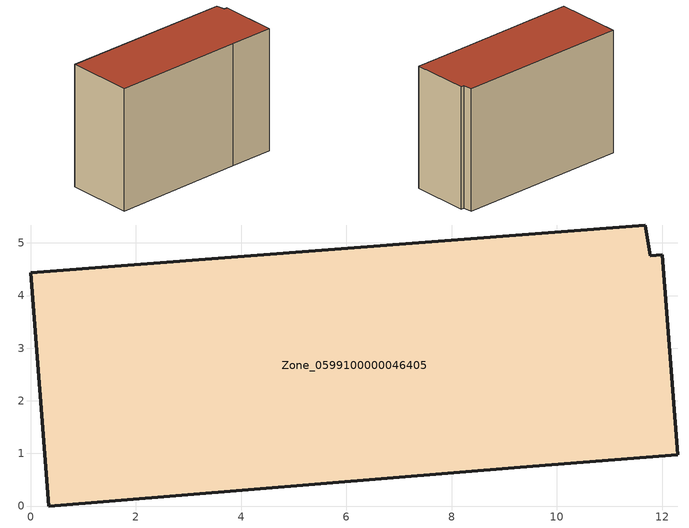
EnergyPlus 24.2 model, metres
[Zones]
Zone_0599100000046405
 floor ground (C_G): 9.31,0.74 0.34,0 0,4.43 11.68,5.34 11.77,4.75 12,4.78 12.3,0.97 z0
 wall outside (C_F): 11.68,5.34 0,4.43 0.34,0 9.31,0.74 12.3,0.97 12,4.78 11.77,4.75 11.68,5.34 z0:8.33
 roof outside (C_R): 12.3,0.97 12,4.78 11.77,4.75 11.68,5.34 0,4.43 0.34,0 9.31,0.74 z8.33
[BUILDING]
Pand.0599100000046405: North Axis=0; Terrain=City; Loads Convergence Tolerance Value=0.04; Temperature Convergence Tolerance Value=0.4; Solar Distribution=FullExterior; Maximum Number of Warmup Days=25; Minimum Number of Warmup Days=1
[Site:Location]
Rotterdam.The.Hague.AP_ZH_NLD Design_Conditions: Latitude=51.96; Longitude=4.45; Time Zone=1; Elevation=-4.5
[SITE:GROUNDTEMPERATURE:BUILDINGSURFACE]
18, 18, 18, 18, 18, 18, 18, 18, 18, 18, 18, 18
[MATERIAL] Thermal Absorptance=0.9; Solar Absorptance=0.7; Visible Absorptance=0.7
Name | Roughness | Thickness | Conductivity | Density | Specific Heat
G.TI.1946-1964 | MediumSmooth | 0.15 | 1 | 540 | 1210
F.TI.1946-1964 | Rough | 0.3 | 0.857143 | 1920 | 840
R.TI.1946-1964 | MediumRough | 0.2 | 0.277778 | 1500 | 1000
[CONSTRUCTION]
C_G: G.TI.1946-1964
C_F: F.TI.1946-1964
C_R: R.TI.1946-1964
[ZONE]
Zone_0599100000046405: Type=1; Multiplier=1; Ceiling Height=Autocalculate; Volume=Autocalculate; Floor Area=autocalculate; Part of Total Floor Area=Yes
[ZONEINFILTRATION:DESIGNFLOWRATE]
Infil_Zone_0599100000046405: Zone or ZoneList or Space or SpaceList=Zone_0599100000046405; Schedule=AlwaysOn; Design Flow Rate Calculation Method=Flow/Area; Flow Rate per Floor Area=0.003; Constant Term Coefficient=1; Temperature Term Coefficient=0; Velocity Term Coefficient=0; Velocity Squared Term Coefficient=0
[HVACTEMPLATE:ZONE:IDEALLOADSAIRSYSTEM]
Zone_0599100000046405: Maximum Heating Supply Air Temperature=50; Minimum Cooling Supply Air Temperature=13; Maximum Heating Supply Air Humidity Ratio=0.0156; Minimum Cooling Supply Air Humidity Ratio=0.0077; Heating Limit=NoLimit; Cooling Limit=NoLimit; Dehumidification Control Type=ConstantSensibleHeatRatio; Cooling Sensible Heat Ratio=0.7; Dehumidification Setpoint=60; Humidification Control Type=None; Humidification Setpoint=30; Outdoor Air Method=None; Outdoor Air Flow Rate per Person=0.00944; Outdoor Air Flow Rate per Zone Floor Area=0; Outdoor Air Flow Rate per Zone=0; Demand Controlled Ventilation Type=None; Outdoor Air Economizer Type=NoEconomizer; Heat Recovery Type=None; Sensible Heat Recovery Effectiveness=0.7; Latent Heat Recovery Effectiveness=0.65
[ZONECONTROL:THERMOSTAT]
ThermostatControl_Zone_0599100000046405: Zone or ZoneList=Zone_0599100000046405; Control Type Schedule=DualSetpointControlType; Control 1=Thermostat_Zone_0599100000046405; Temperature Difference Between Cutout And Setpoint=0
[THERMOSTATSETPOINT:DUALSETPOINT]
Thermostat_Zone_0599100000046405: Heating Setpoint Temperature Schedule=HeatingSetpoint_Zone_0599100000046405; Cooling Setpoint Temperature Schedule=CoolingSetpoint_Zone_0599100000046405
[SCHEDULE:COMPACT]
HeatingSetpoint_Zone_0599100000046405: Through: 12/31, For: AllDays, Until: 24:00, 21
CoolingSetpoint_Zone_0599100000046405: Through: 12/31, For: AllDays, Until: 24:00, 24
DualSetpointControlType: Through: 12/31, For: AllDays, Until: 24:00, 4
AlwaysOn: Through: 12/31, For: AllDays, Until: 24:00, 1
